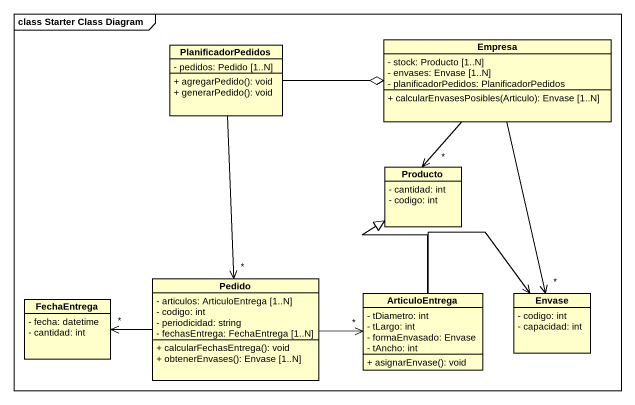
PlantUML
@startuml
mainframe class Starter Class Diagram
hide circle
hide empty members
skinparam classAttributeIconSize 0
class PlanificadorPedidos {
  - pedidos: Pedido [1..N]
  + agregarPedido(): void
  + generarPedido(): void
}
class Empresa {
  - stock: Producto [1..N]
  - envases: Envase [1..N]
  - planificadorPedidos: PlanificadorPedidos
  + calcularEnvasesPosibles(Articulo): Envase [1..N]
}
class Producto {
  - cantidad: int
  - codigo: int
}
class Pedido {
  - articulos: ArticuloEntrega [1..N]
  - codigo: int
  - periodicidad: string
  - fechasEntrega: FechaEntrega [1..N]
  + calcularFechasEntrega(): void
  + obtenerEnvases(): Envase [1..N]
}
class ArticuloEntrega {
  - tDiametro: int
  - tLargo: int
  - formaEnvasado: Envase
  - tAncho: int
  + asignarEnvase(): void
}
class Envase {
  - codigo: int
  - capacidad: int
}
class FechaEntrega {
  - fecha: datetime
  - cantidad: int
}
PlanificadorPedidos -right-o Empresa
Producto "*" <-up- Empresa
Pedido "*" <-up- PlanificadorPedidos
Pedido -right-> "*" ArticuloEntrega
ArticuloEntrega -up-|> Producto
Envase "*" <-up- Empresa
Envase <-left- ArticuloEntrega
FechaEntrega "*" <-right- Pedido
@enduml
